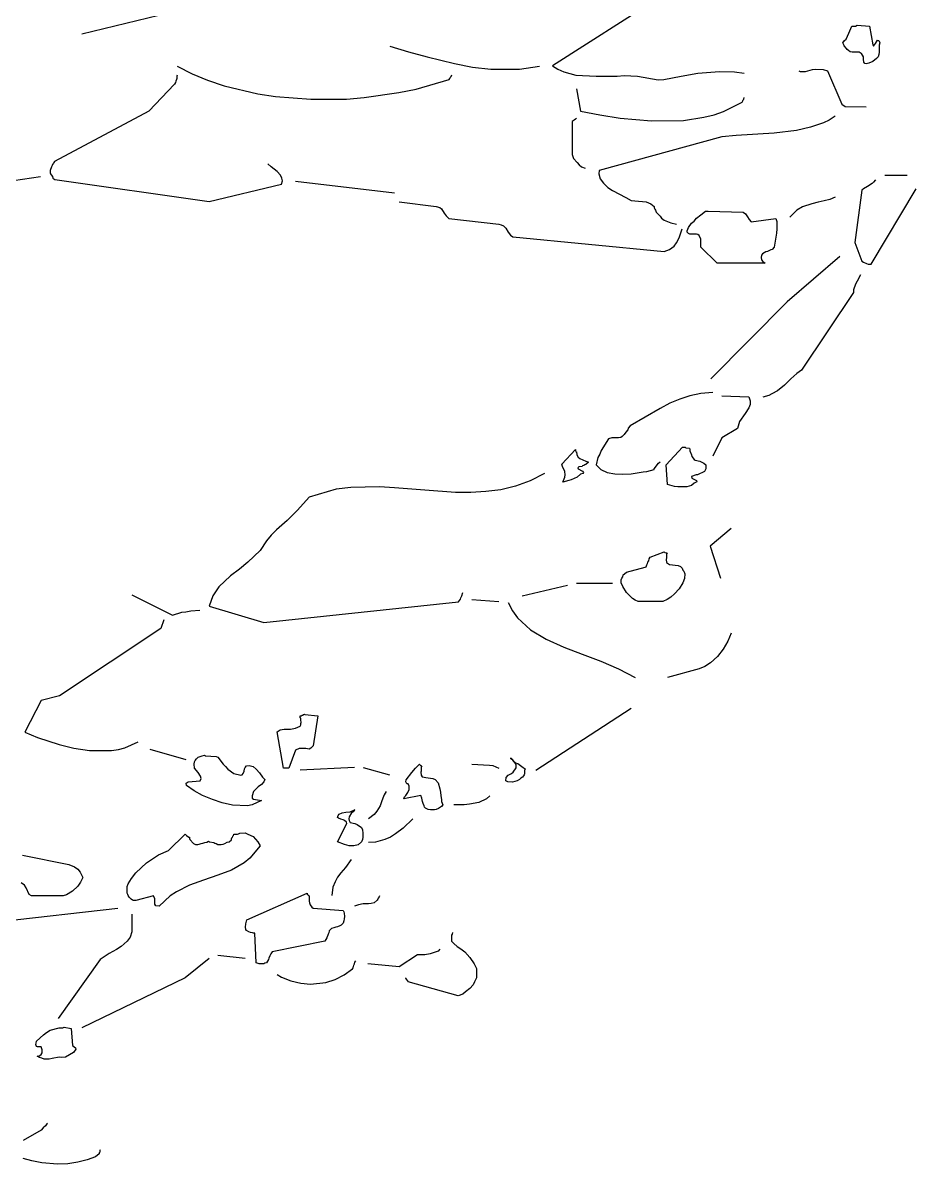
# Model space of a CAD drawing. Header units: metres. Extents: x -5.8 to 5, y 0 to 11.2.
# Drawn here: x 1.972 to 4.978, y 3.348 to 7.188 of the extents above; entities that cross this region are included whole.
import ezdxf

# ---------------------------------------------------------------- set-up
doc = ezdxf.new("R2010")
doc.units = ezdxf.units.M
doc.header["$LTSCALE"] = 0.2

msp = doc.modelspace()

# ---------------------------------------------------------------- linework, layer by layer
at = {"flags": 128}
for points in [[(2.6599, 7.2874), (2.6504, 7.278), (2.6457, 7.2733), (2.6379, 7.2686), (2.6269, 7.2623), (2.6143, 7.2576), (2.1708, 7.1506)], [(4.1099, 7.2717), (3.7545, 7.0437), (3.7718, 7.0327), (3.7922, 7.0232), (3.8331, 7.0122), (3.9007, 7.0091), (3.9715, 7.0091), (3.9951, 7.0106), (4.0407, 7.0091), (4.1099, 6.9965), (4.1288, 6.9981), (4.187, 7.0091), (4.2436, 7.0185), (4.3159, 7.0248), (4.3663, 7.0232), (4.3993, 7.0185)], [(4.7799, 7.1805), (4.8208, 7.1773), (4.8318, 7.1144), (4.8349, 7.1097), (4.8412, 7.1192), (4.8475, 7.1302), (4.8522, 7.1286), (4.8554, 7.1207), (4.8538, 7.1129), (4.8538, 7.0893), (4.8522, 7.0814), (4.8507, 7.0735), (4.8444, 7.0688), (4.8318, 7.0578), (4.8192, 7.0531), (4.8098, 7.05), (4.805, 7.0515), (4.8019, 7.0562), (4.8003, 7.0657), (4.8003, 7.0735), (4.794, 7.0846), (4.7893, 7.0877), (4.7862, 7.0893), (4.7626, 7.0893), (4.7563, 7.0908), (4.75, 7.0956), (4.7453, 7.0987), (4.7437, 7.1019), (4.7358, 7.1113), (4.7343, 7.1144), (4.7311, 7.1207), (4.7374, 7.1286), (4.7421, 7.1333), (4.7516, 7.1538), (4.761, 7.1773), (4.7736, 7.1773), (4.7799, 7.1805), (4.7799, 7.1805)], [(3.2072, 7.1097), (3.2701, 7.0908), (3.333, 7.0735), (3.4242, 7.0515), (3.4855, 7.0389), (3.5469, 7.0327), (3.6428, 7.0327), (3.7104, 7.0421)], [(2.4916, 7.0421), (2.5419, 7.0169), (2.5938, 6.9949), (2.6489, 6.976), (2.7621, 6.9493), (2.8219, 6.9399), (2.9414, 6.932), (3.0609, 6.932), (3.1207, 6.9367), (3.2371, 6.954), (3.2953, 6.965), (3.4069, 6.9981), (3.4085, 7.0012), (3.4101, 7.0043), (3.4132, 7.0075), (3.4148, 7.0106), (3.4164, 7.0122)], [(4.5833, 7.0264), (4.588, 7.0248), (4.6053, 7.0248), (4.6289, 7.0311), (4.6399, 7.0327), (4.6651, 7.0311), (4.6792, 7.0264), (4.728, 6.9147), (4.739, 6.9068), (4.8098, 6.9053)], [(2.4916, 7.0122), (2.49, 7.0091), (2.49, 7.0012), (2.4885, 6.9981), (2.4869, 6.9918), (2.4853, 6.987), (2.4822, 6.9823), (2.3957, 6.8911), (2.078, 6.7213), (2.0764, 6.7181), (2.0748, 6.7165), (2.0717, 6.7118), (2.0701, 6.7087), (2.0685, 6.704), (2.0638, 6.6914), (2.0638, 6.6835), (2.0654, 6.6804), (2.067, 6.6772), (2.0717, 6.6709), (2.0733, 6.6662), (2.0796, 6.6615), (2.5985, 6.5876), (2.8423, 6.6458), (2.8455, 6.6568), (2.8439, 6.6662), (2.8392, 6.6757), (2.8282, 6.6882), (2.8077, 6.704), (2.7967, 6.7134)], [(3.8347, 6.9666), (3.8488, 6.8911), (3.9133, 6.8785), (3.9825, 6.8675), (4.0879, 6.8581), (4.1948, 6.8597), (4.264, 6.8707), (4.2986, 6.8785), (4.3301, 6.8895), (4.393, 6.921), (4.3946, 6.9257), (4.3961, 6.9289), (4.3977, 6.932), (4.3993, 6.9367)], [(3.8347, 6.866), (3.8315, 6.8644), (3.8268, 6.8612), (3.8205, 6.8565), (3.8205, 6.7449), (3.8253, 6.7323), (3.8378, 6.7181), (3.8441, 6.7103), (3.852, 6.704), (3.8646, 6.6992)], [(4.706, 6.8738), (4.6855, 6.8612), (4.6666, 6.8518), (4.6226, 6.8376), (4.5754, 6.8266), (4.4999, 6.8172), (4.3726, 6.8093), (4.3238, 6.8046), (3.9118, 6.6914), (3.9102, 6.6804), (3.9149, 6.6631), (3.9259, 6.6489), (3.9401, 6.6348), (3.9558, 6.6238), (4.0014, 6.6002), (4.0187, 6.5907), (4.0313, 6.5892), (4.069, 6.586), (4.0847, 6.5797), (4.0958, 6.5703), (4.0958, 6.5656), (4.0989, 6.5608), (4.1005, 6.5577), (4.1036, 6.5514), (4.1162, 6.5373), (4.1209, 6.531), (4.1304, 6.5247), (4.1524, 6.5152), (4.1712, 6.5105)], [(1.6345, 6.7118), (1.7713, 6.6914), (1.8484, 6.6442), (2.0308, 6.6709)], [(2.8895, 6.6552), (3.2229, 6.6159)], [(4.8412, 6.6599), (4.8349, 6.6521), (4.8302, 6.6473), (4.8145, 6.6379), (4.8003, 6.63), (4.7956, 6.6253), (4.772, 6.4492), (4.7956, 6.3863), (4.8003, 6.3831), (4.8035, 6.3816), (4.8082, 6.38), (4.8113, 6.3784), (4.8161, 6.3768), (4.8271, 6.3768), (4.978, 6.63)], [(4.8727, 6.6757), (4.9482, 6.6757)], [(3.2386, 6.586), (3.3629, 6.5703), (3.3755, 6.5671), (3.3802, 6.5624), (3.3896, 6.5483), (3.3959, 6.5388), (3.4053, 6.5294), (3.5736, 6.5105), (3.5815, 6.5089), (3.5893, 6.5058), (3.5972, 6.4979), (3.6051, 6.4838), (3.6129, 6.4743), (3.6208, 6.4681), (4.1304, 6.4193), (4.1477, 6.4256), (4.1634, 6.4366), (4.1712, 6.4476), (4.1807, 6.4649), (4.1901, 6.4948)], [(4.706, 6.6017), (4.6871, 6.5939), (4.6682, 6.5892), (4.6478, 6.5844), (4.6273, 6.5797), (4.5959, 6.5687), (4.577, 6.5577), (4.5534, 6.5341)], [(4.2782, 6.5546), (4.3961, 6.5514), (4.404, 6.5451), (4.4103, 6.5357), (4.4166, 6.5262), (4.4229, 6.5184), (4.5062, 6.5294), (4.5094, 6.52), (4.5094, 6.4948), (4.5078, 6.4806), (4.5047, 6.4602), (4.4999, 6.4335), (4.4936, 6.4256), (4.4889, 6.424), (4.4779, 6.4193), (4.4716, 6.4177), (4.4606, 6.4114), (4.4575, 6.4067), (4.4559, 6.3989), (4.4575, 6.391), (4.4622, 6.3847), (4.4701, 6.38), (4.3081, 6.38), (4.253, 6.4335), (4.253, 6.4602), (4.2483, 6.4728), (4.2436, 6.4759), (4.2389, 6.4775), (4.2169, 6.4775), (4.2121, 6.4791), (4.2074, 6.4838), (4.2074, 6.4885), (4.2121, 6.4995), (4.2216, 6.5137), (4.231, 6.5215), (4.2389, 6.531), (4.253, 6.542), (4.2688, 6.5546), (4.2782, 6.5546), (4.2782, 6.5546)], [(4.7217, 6.402), (4.544, 6.2495), (4.2876, 5.99)], [(4.7909, 6.3407), (4.7799, 6.3187), (4.7736, 6.3092), (4.7673, 6.2903), (4.7673, 6.2809), (4.5927, 6.0198), (4.577, 6.0088), (4.5566, 5.99), (4.5345, 5.9695), (4.5109, 5.9506), (4.4921, 5.9396), (4.4826, 5.9349), (4.4622, 5.9286)], [(4.2939, 5.9443), (4.253, 5.9412), (4.2169, 5.9333), (4.1823, 5.9223), (4.1492, 5.9082), (4.1162, 5.8909), (4.0155, 5.8327), (4.0093, 5.8248), (4.0077, 5.8185), (4.0014, 5.8107), (3.9951, 5.8028), (3.9888, 5.7965), (3.9841, 5.7934), (3.9762, 5.7918), (3.9542, 5.7918), (3.9432, 5.7887), (3.918, 5.7493), (3.9133, 5.7368), (3.907, 5.7257), (3.9007, 5.7006), (3.9165, 5.6849), (3.9385, 5.6754), (3.9637, 5.6707), (3.9904, 5.6691), (4.0187, 5.6707), (4.0596, 5.677), (4.0722, 5.6786), (4.0958, 5.6849), (4.0958, 5.688), (4.1005, 5.6927), (4.1068, 5.7006), (4.1115, 5.7069), (4.1162, 5.7116)], [(4.3238, 5.9333), (4.415, 5.9302), (4.4197, 5.916), (4.4197, 5.9035), (4.415, 5.8925), (4.4024, 5.8736), (4.3836, 5.8468), (4.3773, 5.8233), (4.3238, 5.7918), (4.2939, 5.7305)], [(3.8347, 5.7446), (3.8363, 5.7352), (3.841, 5.7273), (3.8457, 5.7226), (3.8661, 5.7132), (3.8756, 5.71), (3.8661, 5.7022), (3.863, 5.7006), (3.8599, 5.699), (3.8551, 5.6974), (3.8536, 5.6959), (3.8426, 5.6943), (3.8394, 5.6911), (3.841, 5.688), (3.8551, 5.6801), (3.8583, 5.6754), (3.8567, 5.6723), (3.8488, 5.6691), (3.8378, 5.6597), (3.8174, 5.6503), (3.8095, 5.6487), (3.7891, 5.6424), (3.7954, 5.6597), (3.7969, 5.6676), (3.7954, 5.6786), (3.7875, 5.6959), (3.7859, 5.7037), (3.8315, 5.7525), (3.8315, 5.7493), (3.8331, 5.7446), (3.8347, 5.7446), (3.8347, 5.7446)], [(4.2011, 5.7603), (4.2027, 5.7588), (4.2153, 5.7572), (4.2169, 5.7525), (4.2169, 5.7478), (4.2184, 5.743), (4.22, 5.7399), (4.2216, 5.7352), (4.2231, 5.7289), (4.231, 5.7195), (4.2342, 5.7163), (4.2499, 5.7132), (4.264, 5.7069), (4.2703, 5.7006), (4.2703, 5.688), (4.2656, 5.6786), (4.242, 5.6676), (4.2373, 5.6676), (4.2216, 5.6613), (4.2231, 5.6565), (4.2389, 5.6487), (4.2404, 5.644), (4.231, 5.6392), (4.2216, 5.6314), (4.2058, 5.6267), (4.176, 5.6267), (4.165, 5.6282), (4.1414, 5.6345), (4.1366, 5.7006), (4.1917, 5.7603), (4.2011, 5.7603), (4.2011, 5.7603)], [(3.7277, 5.6723), (3.679, 5.6471), (3.6302, 5.6298), (3.5799, 5.6172), (3.5296, 5.6109), (3.4793, 5.6078), (3.4274, 5.6078), (3.3251, 5.6157), (3.2229, 5.6235), (3.1726, 5.6267), (3.0751, 5.6251), (3.0263, 5.6188), (2.9351, 5.5921), (2.8958, 5.548), (2.8785, 5.5307), (2.8612, 5.5134), (2.825, 5.482), (2.8077, 5.4647), (2.792, 5.4458), (2.77, 5.4128), (2.7291, 5.3735), (2.7008, 5.3499), (2.6709, 5.3279), (2.6316, 5.2901), (2.6111, 5.2602), (2.5985, 5.2256), (2.7826, 5.1706), (3.4384, 5.2398), (3.4415, 5.2445), (3.4447, 5.2492), (3.4462, 5.2539), (3.4494, 5.2602), (3.4525, 5.2712)], [(4.3553, 5.4867), (4.2845, 5.4269), (4.3191, 5.32)], [(4.1398, 5.4049), (4.1382, 5.4018), (4.1382, 5.3876), (4.1366, 5.3829), (4.1382, 5.3719), (4.1477, 5.3656), (4.1775, 5.3625), (4.1854, 5.3593), (4.187, 5.3562), (4.1901, 5.353), (4.1917, 5.3499), (4.1933, 5.3467), (4.1964, 5.3436), (4.1996, 5.3341), (4.198, 5.3184), (4.1933, 5.3043), (4.1807, 5.2838), (4.165, 5.2665), (4.1524, 5.2555), (4.1398, 5.2476), (4.1256, 5.2414), (4.0423, 5.2414), (4.0328, 5.2461), (4.0234, 5.2508), (4.0155, 5.2587), (4.003, 5.2712), (3.9904, 5.2917), (3.9857, 5.3043), (3.9857, 5.3137), (3.9872, 5.32), (3.9904, 5.3247), (3.992, 5.331), (3.9967, 5.3341), (4.003, 5.3404), (4.0659, 5.3562), (4.069, 5.3577), (4.0722, 5.364), (4.0737, 5.3687), (4.0753, 5.3735), (4.0785, 5.3782), (4.08, 5.3845), (4.0832, 5.3908), (4.1304, 5.4081), (4.1319, 5.4065), (4.1398, 5.4049), (4.1398, 5.4049)], [(3.8347, 5.3027), (3.9558, 5.3027)], [(2.3391, 5.2634), (2.4759, 5.1957), (2.5073, 5.2052), (2.5199, 5.2068), (2.5372, 5.2099), (2.5671, 5.2115)], [(3.8048, 5.2948), (3.6523, 5.2587)], [(3.4824, 5.2476), (3.5736, 5.2414)], [(3.6051, 5.2382), (3.6192, 5.2099), (3.6365, 5.1863), (3.6806, 5.1454), (3.7325, 5.114), (3.7922, 5.0872), (3.8536, 5.0636), (3.9165, 5.04), (3.9762, 5.0149), (4.0328, 4.985)], [(2.446, 5.18), (2.4366, 5.1501), (2.0953, 4.9237), (2.0339, 4.9079), (1.9789, 4.801), (2.0214, 4.7837), (2.0937, 4.7601), (2.144, 4.7475), (2.1959, 4.7397), (2.2699, 4.7397), (2.2934, 4.7428), (2.3155, 4.7491), (2.3595, 4.7695)], [(4.3553, 5.1344), (4.3442, 5.1077), (4.3285, 5.0809), (4.3096, 5.0558), (4.2861, 5.0353), (4.2672, 5.0227), (4.2483, 5.0149), (4.1414, 4.985)], [(4.0187, 4.8812), (3.6979, 4.672)], [(2.9194, 4.8623), (2.921, 4.8608), (2.965, 4.856), (2.9493, 4.7554), (2.9414, 4.7475), (2.9351, 4.7444), (2.9241, 4.746), (2.9021, 4.746), (2.8895, 4.7412), (2.8675, 4.6799), (2.8486, 4.6799), (2.8282, 4.8026), (2.8376, 4.8089), (2.8518, 4.812), (2.8722, 4.812), (2.8895, 4.8152), (2.9052, 4.8214), (2.9068, 4.8262), (2.9068, 4.8309), (2.9084, 4.834), (2.9068, 4.8435), (2.9068, 4.8482), (2.9052, 4.8498), (2.9052, 4.856), (2.9084, 4.856), (2.9115, 4.8592), (2.9147, 4.8592), (2.9162, 4.8608), (2.9194, 4.8623), (2.9194, 4.8623)], [(2.3988, 4.7444), (2.5199, 4.7098)], [(2.5828, 4.7239), (2.586, 4.7224), (2.6221, 4.7192), (2.6284, 4.7176), (2.6457, 4.6941), (2.6536, 4.6862), (2.6615, 4.6768), (2.6819, 4.6626), (2.7055, 4.6563), (2.7102, 4.6579), (2.7134, 4.6626), (2.7165, 4.6705), (2.7181, 4.6783), (2.7196, 4.683), (2.7244, 4.6878), (2.7338, 4.6893), (2.7464, 4.6862), (2.7574, 4.6768), (2.7684, 4.6642), (2.7778, 4.65), (2.7857, 4.6422), (2.7826, 4.6343), (2.7747, 4.6249), (2.7637, 4.617), (2.748, 4.6013), (2.7432, 4.5871), (2.7432, 4.5792), (2.748, 4.5761), (2.7747, 4.5714), (2.7432, 4.5572), (2.7275, 4.5541), (2.6772, 4.5557), (2.6426, 4.5635), (2.6096, 4.5745), (2.5765, 4.5887), (2.5482, 4.6044), (2.5231, 4.6217), (2.5215, 4.6296), (2.5278, 4.6343), (2.5687, 4.6374), (2.5718, 4.6453), (2.5702, 4.6532), (2.5624, 4.6657), (2.5498, 4.6799), (2.5482, 4.6941), (2.5498, 4.7019), (2.5514, 4.7066), (2.5561, 4.7114), (2.5624, 4.7176), (2.575, 4.7224), (2.5828, 4.7239), (2.5828, 4.7239)], [(3.3141, 4.6878), (3.3126, 4.6846), (3.3126, 4.6705), (3.311, 4.6673), (3.3126, 4.6563), (3.3157, 4.6516), (3.322, 4.65), (3.3283, 4.6484), (3.3519, 4.6453), (3.3597, 4.6422), (3.3692, 4.6311), (3.3755, 4.6107), (3.377, 4.5997), (3.3786, 4.5871), (3.3802, 4.5745), (3.3802, 4.5682), (3.3849, 4.5572), (3.3802, 4.5509), (3.3707, 4.5446), (3.3629, 4.5415), (3.3566, 4.5399), (3.344, 4.5399), (3.3361, 4.5415), (3.3267, 4.5462), (3.3236, 4.5494), (3.322, 4.5541), (3.3188, 4.5619), (3.3173, 4.5682), (3.3141, 4.5792), (3.311, 4.5887), (3.2544, 4.5777), (3.2559, 4.584), (3.2607, 4.5887), (3.2669, 4.5981), (3.2717, 4.6091), (3.2717, 4.6201), (3.2685, 4.628), (3.2638, 4.628), (3.2607, 4.6343), (3.2622, 4.6406), (3.2811, 4.6657), (3.2937, 4.6799), (3.3063, 4.6941), (3.3078, 4.6925), (3.3094, 4.6909), (3.311, 4.6893), (3.3126, 4.6878), (3.3141, 4.6878), (3.3141, 4.6878)], [(3.4824, 4.6941), (3.5422, 4.6909), (3.5532, 4.6893), (3.5736, 4.6799)], [(3.6208, 4.7082), (3.6224, 4.7051), (3.6302, 4.6988), (3.6381, 4.6956), (3.646, 4.6893), (3.6554, 4.683), (3.6617, 4.6783), (3.6601, 4.672), (3.6601, 4.661), (3.6585, 4.6579), (3.657, 4.6547), (3.6538, 4.65), (3.6475, 4.6469), (3.6428, 4.6422), (3.635, 4.6374), (3.6271, 4.6359), (3.6192, 4.6327), (3.6035, 4.6343), (3.5972, 4.6374), (3.5988, 4.6484), (3.6051, 4.6563), (3.6161, 4.6626), (3.6224, 4.6673), (3.6318, 4.6815), (3.6318, 4.6925), (3.6239, 4.7035), (3.6161, 4.7129), (3.6129, 4.7145), (3.6208, 4.7082), (3.6208, 4.7082)], [(3.0877, 4.683), (2.9052, 4.6736)], [(3.1175, 4.683), (3.2056, 4.6579)], [(3.1946, 4.6013), (3.1883, 4.5903), (3.1836, 4.5792), (3.1789, 4.5667), (3.1742, 4.5541), (3.1631, 4.5352), (3.1537, 4.5242), (3.1348, 4.51)], [(3.5437, 4.5871), (3.5327, 4.5777), (3.506, 4.5651), (3.4745, 4.5588), (3.4572, 4.5572), (3.4226, 4.5572)], [(3.0877, 4.5399), (3.0829, 4.5336), (3.0782, 4.5305), (3.0704, 4.5163), (3.0688, 4.51), (3.0704, 4.5038), (3.0735, 4.4975), (3.0892, 4.4943), (3.0971, 4.4912), (3.1112, 4.4802), (3.1144, 4.4723), (3.116, 4.4613), (3.116, 4.4487), (3.1144, 4.4408), (3.1112, 4.433), (3.1002, 4.422), (3.0861, 4.4188), (3.0704, 4.4188), (3.0546, 4.4235), (3.031, 4.433), (3.0625, 4.4943), (3.0609, 4.499), (3.0546, 4.5038), (3.0499, 4.5069), (3.042, 4.5085), (3.0342, 4.5116), (3.031, 4.5148), (3.0326, 4.5211), (3.0358, 4.5258), (3.0468, 4.5305), (3.0593, 4.5321), (3.0735, 4.5336), (3.0877, 4.5399), (3.0892, 4.5415), (3.0877, 4.5399), (3.0877, 4.5399)], [(3.2842, 4.51), (3.2512, 4.4786), (3.2261, 4.4597), (3.2088, 4.4487), (3.1899, 4.4408), (3.1584, 4.4314), (3.1348, 4.4298)], [(2.5325, 4.4487), (2.5325, 4.444), (2.5341, 4.4408), (2.5466, 4.4267), (2.5529, 4.4235), (2.5608, 4.4235), (2.5655, 4.4251), (2.5718, 4.4267), (2.5781, 4.4283), (2.5844, 4.4298), (2.5907, 4.4314), (2.597, 4.4346), (2.6001, 4.433), (2.6143, 4.4298), (2.6174, 4.4283), (2.6221, 4.4267), (2.6284, 4.4235), (2.6394, 4.4235), (2.6457, 4.4251), (2.652, 4.4267), (2.6599, 4.4314), (2.6662, 4.433), (2.674, 4.4393), (2.674, 4.444), (2.6756, 4.4456), (2.6772, 4.4471), (2.6788, 4.4519), (2.6803, 4.4534), (2.6819, 4.4581), (2.6945, 4.4581), (2.6976, 4.4597), (2.7023, 4.4613), (2.7196, 4.4629), (2.7291, 4.4581), (2.7464, 4.4503), (2.7621, 4.433), (2.77, 4.4188), (2.7354, 4.3779), (2.7165, 4.3622), (2.674, 4.3371), (2.6284, 4.3198), (2.5797, 4.304), (2.5325, 4.2867), (2.4885, 4.2647), (2.468, 4.2506), (2.4303, 4.216), (2.4193, 4.2175), (2.4161, 4.2222), (2.4161, 4.2411), (2.4114, 4.2506), (2.3516, 4.2348), (2.3438, 4.2348), (2.3406, 4.2364), (2.3359, 4.2395), (2.3296, 4.2458), (2.3265, 4.2521), (2.3249, 4.2553), (2.3233, 4.26), (2.3233, 4.282), (2.3265, 4.2914), (2.3375, 4.3087), (2.3516, 4.3276), (2.3878, 4.3622), (2.4287, 4.389), (2.4617, 4.4031), (2.5183, 4.4581), (2.5231, 4.4534), (2.5309, 4.4487), (2.5325, 4.4487), (2.5325, 4.4487)], [(1.971, 4.3874), (2.1267, 4.3559), (2.1456, 4.3481), (2.1566, 4.3402), (2.1645, 4.3308), (2.1739, 4.3119), (2.1661, 4.2962), (2.1566, 4.2836), (2.1393, 4.2663), (2.1189, 4.2537), (2.1079, 4.2506), (2.0009, 4.2506), (1.9931, 4.2553), (1.9836, 4.2773), (1.9773, 4.2867), (1.9663, 4.2946)], [(3.0766, 4.3732), (3.0578, 4.3465), (3.042, 4.3276), (3.031, 4.3135), (3.0232, 4.2977), (3.0153, 4.2804), (3.0122, 4.2521)], [(1.9097, 4.2348), (1.9097, 4.2207), (1.905, 4.2081), (1.9003, 4.2002), (1.8956, 4.1924), (1.8924, 4.1876), (1.8908, 4.1782), (1.8908, 4.1735), (1.8956, 4.1641), (2.2919, 4.2097)], [(2.9351, 4.2506), (2.9351, 4.2333), (2.9367, 4.227), (2.9383, 4.2207), (2.9445, 4.2128), (2.9493, 4.2097), (3.0499, 4.2018), (3.0515, 4.1971), (3.0531, 4.1924), (3.0546, 4.1814), (3.0531, 4.1735), (3.0515, 4.1672), (3.0499, 4.1593), (3.0436, 4.1515), (3.0389, 4.1499), (3.031, 4.1468), (3.0247, 4.1452), (3.0185, 4.1436), (3.0106, 4.1405), (3.0027, 4.1326), (3.0012, 4.1263), (2.9996, 4.1216), (2.9949, 4.109), (2.9886, 4.098), (2.8109, 4.0618), (2.8061, 4.0555), (2.803, 4.0492), (2.7999, 4.0414), (2.7983, 4.0367), (2.792, 4.0257), (2.7857, 4.0241), (2.7826, 4.0225), (2.7668, 4.0225), (2.7574, 4.0257), (2.7527, 4.1247), (2.748, 4.1247), (2.7448, 4.1263), (2.7385, 4.1279), (2.7322, 4.1295), (2.7244, 4.1342), (2.7228, 4.1373), (2.7212, 4.1452), (2.7228, 4.1562), (2.7259, 4.1703), (2.9288, 4.26), (2.9288, 4.2568), (2.932, 4.2537), (2.9335, 4.2521), (2.9351, 4.2506), (2.9351, 4.2506)], [(3.1726, 4.2506), (3.171, 4.2474), (3.1679, 4.2427), (3.1663, 4.2395), (3.1647, 4.2364), (3.1537, 4.227), (3.1443, 4.2254), (3.1348, 4.2238), (3.1175, 4.2238), (3.1018, 4.2207), (3.0877, 4.216)], [(2.3391, 4.1892), (2.3391, 4.1295), (2.3328, 4.1122), (2.3233, 4.098), (2.3029, 4.0807), (2.2872, 4.0697), (2.262, 4.0571), (2.2321, 4.0367), (2.0906, 3.8385)], [(3.4179, 4.1279), (3.4164, 4.1216), (3.4148, 4.1184), (3.4148, 4.098), (3.4226, 4.0901), (3.4337, 4.0807), (3.4462, 4.0728), (3.4588, 4.0618), (3.4761, 4.043), (3.4903, 4.0225), (3.4981, 4.0068), (3.4981, 3.9753), (3.4918, 3.9612), (3.4871, 3.9517), (3.4761, 3.9392), (3.462, 3.9281), (3.4525, 3.9203), (3.4368, 3.914), (3.2685, 3.9612), (3.2669, 3.9643), (3.2654, 3.9675), (3.2607, 3.9738), (3.2607, 3.9753)], [(3.3755, 4.0713), (3.3692, 4.065), (3.3424, 4.0555), (3.3251, 4.0524), (3.3, 4.0524), (3.2386, 4.0115), (3.1333, 4.0225)], [(2.5985, 4.0398), (2.5183, 3.9753), (2.1708, 3.8071)], [(2.6284, 4.0508), (2.7196, 4.0414)], [(2.8282, 3.9863), (2.8423, 3.9769), (2.8738, 3.9643), (2.9068, 3.9565), (2.9398, 3.9533), (2.9917, 3.9596), (3.0232, 3.969), (3.0531, 3.9848), (3.0814, 4.0052), (3.0829, 4.0084), (3.0845, 4.0131), (3.0861, 4.0178), (3.0877, 4.0225), (3.0892, 4.0272), (3.0924, 4.0319)], [(2.0937, 3.8071), (2.1063, 3.8071), (2.111, 3.8086), (2.1346, 3.8039), (2.1393, 3.7473), (2.1488, 3.7394), (2.1503, 3.7347), (2.1425, 3.7237), (2.1157, 3.708), (2.1031, 3.7064), (2.0937, 3.708), (2.0701, 3.7033), (2.0607, 3.7017), (2.0434, 3.7017), (2.0355, 3.7048), (2.0277, 3.7064), (2.0198, 3.7111), (2.0261, 3.7111), (2.0339, 3.7174), (2.0371, 3.7221), (2.0371, 3.7331), (2.0339, 3.7426), (2.0214, 3.7426), (2.0182, 3.7441), (2.0166, 3.7473), (2.0151, 3.7504), (2.0166, 3.7552), (2.0182, 3.7614), (2.0418, 3.7835), (2.0512, 3.7913), (2.0638, 3.7992), (2.0937, 3.8071), (2.0937, 3.8071)], [(2.0544, 3.4862), (2.0528, 3.4831), (2.0481, 3.4768), (2.0402, 3.4705), (2.0339, 3.4626), (1.9726, 3.428)], [(2.2321, 3.3966), (2.2305, 3.3934), (2.2305, 3.3887), (2.229, 3.3856), (2.229, 3.3824), (2.2164, 3.373), (2.1881, 3.362), (2.1566, 3.3541), (2.1236, 3.3494), (2.089, 3.3478), (2.0355, 3.3525), (2.0025, 3.3588), (1.9726, 3.3667)]]:
    msp.add_lwpolyline(points, dxfattribs=at)

doc.saveas('drawing.dxf')
